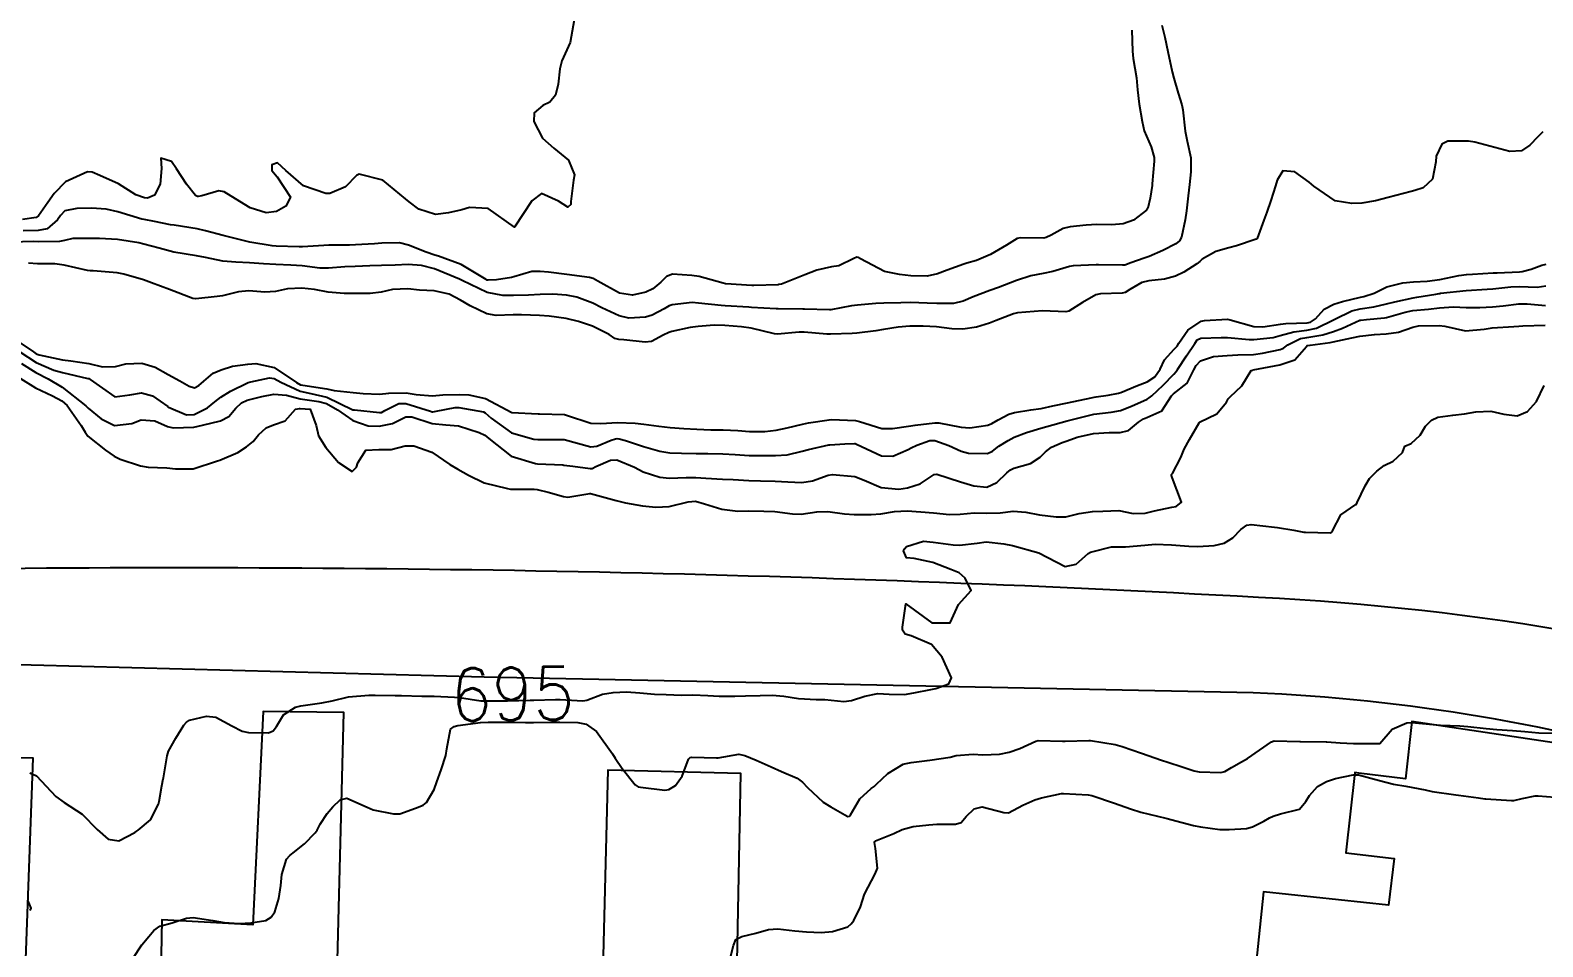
# Model space of a CAD drawing. Header units: metres. Extents: x 286371 to 293043, y 7462578 to 7466404.
# Drawn here: x 292730.1 to 292844.4, y 7462669.9 to 7462739.1 of the extents above; entities that cross this region are included whole.
import ezdxf
from ezdxf.enums import TextEntityAlignment as Align

# ---------------------------------------------------------------- set-up
doc = ezdxf.new("R2010")
doc.units = ezdxf.units.M
doc.header["$MEASUREMENT"] = 0
for name, color, linetype in [('Cotas', 45, 'Continuous'), ('Curvas de Nivel 1m', 11, 'Continuous'), ('Curvas de Nivel 5m', 15, 'Continuous'), ('Edificações', 30, 'Continuous'), ('Vias primárias', 230, 'Continuous')]:
    doc.layers.add(name, color=color, linetype=linetype)
doc.styles.add('Style-STANDARD', font='STANDARD.shx')

msp = doc.modelspace()

# ---------------------------------------------------------------- linework, layer by layer
at = {"layer": 'Curvas de Nivel 1m', "flags": 128}
for points, elevation in [([(292815.66, 7462739.5), (292815.88, 7462738.58), (292816.12, 7462737.5), (292816.44, 7462735.97), (292816.56, 7462735.49), (292816.9, 7462734.36), (292817.17, 7462733.48), (292817.25, 7462733.11), (292817.41, 7462731.48), (292817.57, 7462730.74), (292817.85, 7462729.47), (292817.86, 7462728.42), (292817.74, 7462727.47), (292817.64, 7462726.6), (292817.53, 7462725.47), (292817.43, 7462724.78), (292817.15, 7462723.48), (292817, 7462723.2), (292816.72, 7462722.99), (292815.74, 7462722.47), (292814.7, 7462722.02), (292814.33, 7462721.89), (292813.32, 7462721.54), (292812.85, 7462721.38), (292812.69, 7462721.36), (292810.87, 7462721.4), (292810.69, 7462721.4), (292808.96, 7462721.33), (292808.69, 7462721.27), (292807.43, 7462720.88), (292806.68, 7462720.75), (292805.76, 7462720.57), (292804.67, 7462720.21), (292803.32, 7462719.69), (292802.66, 7462719.45), (292801.4, 7462718.97), (292800.65, 7462718.65), (292799.92, 7462718.48), (292798.65, 7462718.46), (292797.93, 7462718.49), (292796.65, 7462718.55), (292795.92, 7462718.53), (292794.65, 7462718.49), (292794.03, 7462718.46), (292792.65, 7462718.35), (292792.21, 7462718.3), (292790.65, 7462718), (292790.54, 7462717.99), (292788.65, 7462718.04), (292788.52, 7462718.04), (292786.65, 7462718.07), (292786.52, 7462718.07), (292784.65, 7462718.17), (292784.44, 7462718.19), (292782.65, 7462718.29), (292782.34, 7462718.32), (292780.65, 7462718.51), (292780.16, 7462718.54), (292778.65, 7462718.38), (292778.43, 7462718.29), (292778.05, 7462718.07), (292777.13, 7462717.59), (292776.63, 7462717.44), (292775.37, 7462717.37), (292774.64, 7462717.53), (292773.34, 7462718.14), (292772.65, 7462718.5), (292771.43, 7462718.95), (292770.66, 7462719.1), (292769.62, 7462719.17), (292768.66, 7462719.16), (292767.79, 7462719.1), (292766.66, 7462719.07), (292765.85, 7462719.07), (292764.66, 7462719.3), (292762.77, 7462720.21), (292762.67, 7462720.27), (292762.58, 7462720.32), (292760.69, 7462721.1), (292759.7, 7462721.35), (292758.69, 7462721.41), (292757.7, 7462721.38), (292756.69, 7462721.35), (292755.79, 7462721.32), (292754.69, 7462721.27), (292753.9, 7462721.23), (292752.68, 7462721.14), (292752.01, 7462721.15), (292750.69, 7462721.31), (292749.82, 7462721.37), (292748.69, 7462721.43), (292747.75, 7462721.47), (292746.69, 7462721.54), (292745.66, 7462721.6), (292744.69, 7462721.68), (292743.37, 7462721.94), (292742.7, 7462722.08), (292740.99, 7462722.36), (292740.71, 7462722.42), (292739.88, 7462722.66), (292738.72, 7462722.96), (292738.35, 7462723.05), (292736.72, 7462723.31), (292735.37, 7462723.37), (292734.72, 7462723.38), (292733.35, 7462723.39), (292732.72, 7462723.24), (292732.34, 7462723.16), (292730.72, 7462723.14), (292730.38, 7462723.15), (292728.72, 7462723.1)], 692), ([(292771.25, 7462739.91), (292770.95, 7462738.18), (292770.31, 7462736.81), (292770.16, 7462736.2), (292770.04, 7462735.05), (292769.84, 7462734.2), (292769.41, 7462733.67), (292768.87, 7462733.43), (292768.21, 7462732.87), (292768.19, 7462732.22), (292768.84, 7462730.97), (292769.7, 7462730.2), (292770.81, 7462729.3), (292771.27, 7462728.18), (292771.18, 7462727.79), (292770.99, 7462726.18), (292770.98, 7462725.96), (292770.76, 7462725.75), (292770.06, 7462726.19), (292768.77, 7462726.79), (292768.04, 7462726.23), (292766.73, 7462724.25), (292764.75, 7462725.64), (292763.34, 7462725.72), (292762.75, 7462725.56), (292761.75, 7462725.33), (292760.75, 7462725.19), (292759.51, 7462725.6), (292758.76, 7462726.14), (292758.49, 7462726.38), (292756.79, 7462727.8), (292754.99, 7462728.24), (292754.79, 7462728.14), (292753.95, 7462727.28), (292752.77, 7462726.78), (292752.46, 7462726.77), (292750.78, 7462727.37), (292749.44, 7462728.51), (292748.81, 7462729.1), (292748.4, 7462728.94), (292748.4, 7462728.53), (292748.8, 7462728.05), (292749.79, 7462726.51), (292749.46, 7462725.82), (292748.75, 7462725.41), (292747.96, 7462725.33), (292746.76, 7462725.71), (292745.32, 7462726.58), (292744.78, 7462726.91), (292744.39, 7462726.98), (292743.11, 7462726.61), (292742.83, 7462726.55), (292742.77, 7462726.56), (292742.62, 7462726.62), (292741.93, 7462727.48), (292741.19, 7462728.64), (292740.81, 7462729.2), (292740.01, 7462729.46), (292740.06, 7462728.66), (292739.96, 7462727.48), (292739.53, 7462726.66), (292739, 7462726.44), (292738.77, 7462726.45), (292738.11, 7462726.68), (292736.79, 7462727.5), (292735.39, 7462728.13), (292734.8, 7462728.39), (292734.47, 7462728.41), (292732.79, 7462727.66), (292731.94, 7462726.79), (292731.47, 7462726.09), (292730.75, 7462725.1), (292730.58, 7462724.98), (292729.55, 7462724.82)], 694), ([(292813.38, 7462739.13), (292813.43, 7462737.54), (292813.48, 7462736.99), (292813.73, 7462735.53), (292813.83, 7462734.6), (292813.95, 7462733.53), (292814.16, 7462732.23), (292814.32, 7462731.52), (292814.84, 7462730.3), (292815.08, 7462729.51), (292815.09, 7462729.23), (292814.93, 7462727.51), (292814.92, 7462727.38), (292814.77, 7462726.42), (292814.6, 7462725.67), (292814.5, 7462725.52), (292813.51, 7462724.76), (292812.74, 7462724.5), (292811.87, 7462724.42), (292810.74, 7462724.43), (292809.93, 7462724.39), (292808.74, 7462724.27), (292808.2, 7462724.15), (292807.3, 7462723.63), (292806.91, 7462723.45), (292806.73, 7462723.42), (292804.95, 7462723.44), (292804.73, 7462723.39), (292803.91, 7462722.87), (292802.71, 7462722.18), (292801.66, 7462721.72), (292800.92, 7462721.51), (292800.7, 7462721.45), (292799.44, 7462721), (292798.69, 7462720.71), (292797.93, 7462720.53), (292796.69, 7462720.56), (292795.83, 7462720.66), (292794.69, 7462720.89), (292792.88, 7462721.85), (292792.71, 7462721.95), (292792.6, 7462721.96), (292792.38, 7462721.86), (292791.25, 7462721.32), (292790.69, 7462721.23), (292789.59, 7462721), (292788.68, 7462720.64), (292788.18, 7462720.43), (292786.92, 7462719.94), (292786.72, 7462719.9), (292786.67, 7462719.89), (292784.82, 7462719.82), (292784.67, 7462719.83), (292782.71, 7462719.97), (292782.67, 7462719.97), (292782.5, 7462720.01), (292780.68, 7462720.51), (292780.14, 7462720.58), (292778.68, 7462720.68), (292778.23, 7462720.52), (292777.8, 7462720.08), (292777.18, 7462719.57), (292776.66, 7462719.32), (292775.66, 7462719.11), (292774.66, 7462719.26), (292773.02, 7462720.15), (292772.68, 7462720.36), (292772.41, 7462720.43), (292770.68, 7462720.67), (292769.3, 7462720.83), (292768.68, 7462720.9), (292768.04, 7462720.88), (292766.68, 7462720.48), (292766.5, 7462720.43), (292765.36, 7462720.27), (292764.73, 7462720.23), (292764.67, 7462720.24), (292764.58, 7462720.29), (292762.69, 7462721.41), (292760.99, 7462722.05), (292760.7, 7462722.13), (292760.05, 7462722.35), (292758.71, 7462722.89), (292758.04, 7462723.06), (292756.71, 7462723.04), (292756.14, 7462722.98), (292754.71, 7462722.9), (292754.26, 7462722.89), (292752.71, 7462722.87), (292752.33, 7462722.85), (292750.71, 7462722.76), (292750.45, 7462722.75), (292748.71, 7462722.8), (292748.41, 7462722.83), (292746.72, 7462723.11), (292746.02, 7462723.27), (292744.72, 7462723.6), (292743.37, 7462723.97), (292742.74, 7462724.11), (292741, 7462724.38), (292740.74, 7462724.42), (292739.51, 7462724.66), (292738.75, 7462724.81), (292738.57, 7462724.85), (292736.75, 7462725.4), (292735.87, 7462725.61), (292734.76, 7462725.67), (292733.65, 7462725.65), (292732.75, 7462725.46), (292732.42, 7462725.11), (292732.2, 7462724.78), (292731.41, 7462724.12), (292730.73, 7462723.99), (292729.59, 7462723.96)], 693), ([(292844.46, 7462731.45), (292844.08, 7462731.07), (292843.47, 7462730.44), (292842.83, 7462730), (292841.97, 7462729.96), (292840.83, 7462730.26), (292839.31, 7462730.67), (292838.84, 7462730.73), (292837.27, 7462730.74), (292836.83, 7462730.5), (292836.4, 7462729.6), (292836.36, 7462729.18), (292836.12, 7462727.86), (292835.4, 7462727.2), (292834.78, 7462727), (292834.49, 7462726.92), (292832.77, 7462726.48), (292831.81, 7462726.22), (292830.77, 7462726.05), (292830.03, 7462726.02), (292828.77, 7462726.23), (292827.14, 7462727.33), (292826.79, 7462727.64), (292825.72, 7462728.43), (292824.8, 7462728.49), (292824.38, 7462727.78), (292824.25, 7462727.37), (292823.89, 7462726.25), (292823.59, 7462725.38), (292823.37, 7462724.76), (292822.86, 7462723.39), (292822.78, 7462723.33), (292822.72, 7462723.31), (292821.31, 7462722.82), (292820.71, 7462722.67), (292819.73, 7462722.41), (292818.7, 7462721.82), (292818.52, 7462721.64), (292818.31, 7462721.46), (292817.31, 7462720.85), (292816.68, 7462720.54), (292815.85, 7462720.32), (292814.67, 7462720.19), (292814.14, 7462720.05), (292813.23, 7462719.54), (292812.89, 7462719.31), (292812.66, 7462719.26), (292811.02, 7462719.21), (292810.66, 7462719.12), (292809.67, 7462718.56), (292808.64, 7462717.9), (292808.4, 7462717.84), (292806.64, 7462717.91), (292804.74, 7462717.77), (292804.64, 7462717.75), (292804.45, 7462717.68), (292803.14, 7462717.18), (292802.62, 7462716.99), (292801.66, 7462716.68), (292800.62, 7462716.54), (292799.79, 7462716.57), (292798.62, 7462716.71), (292797.62, 7462716.77), (292796.62, 7462716.77), (292795.74, 7462716.68), (292794.62, 7462716.5), (292794.04, 7462716.41), (292792.61, 7462716.24), (292792.26, 7462716.21), (292790.62, 7462716.15), (292790.35, 7462716.15), (292788.62, 7462716.3), (292788.24, 7462716.3), (292786.62, 7462716.16), (292786.39, 7462716.18), (292784.62, 7462716.62), (292783.89, 7462716.72), (292782.63, 7462716.81), (292781.81, 7462716.83), (292780.62, 7462716.74), (292780.01, 7462716.66), (292778.62, 7462716.37), (292778.39, 7462716.29), (292777.98, 7462716.07), (292777.09, 7462715.61), (292776.61, 7462715.56), (292774.99, 7462715.73), (292774.61, 7462715.76), (292774.32, 7462715.84), (292773.88, 7462716.14), (292772.62, 7462716.77), (292771.56, 7462717.11), (292770.63, 7462717.33), (292769.34, 7462717.51), (292768.63, 7462717.57), (292767.26, 7462717.62), (292766.63, 7462717.61), (292765.34, 7462717.57), (292764.64, 7462717.69), (292763.37, 7462718.3), (292762.65, 7462718.73), (292761.8, 7462719.18), (292760.66, 7462719.43), (292759.55, 7462719.47), (292758.66, 7462719.58), (292757.51, 7462719.54), (292756.66, 7462719.34), (292755.83, 7462719.24), (292754.66, 7462719.24), (292753.87, 7462719.23), (292752.66, 7462719.34), (292751.61, 7462719.53), (292750.66, 7462719.64), (292749.58, 7462719.59), (292748.66, 7462719.39), (292747.86, 7462719.33), (292746.66, 7462719.44), (292745.86, 7462719.36), (292744.65, 7462719.05), (292744.25, 7462718.99), (292742.65, 7462718.83), (292742.41, 7462718.86), (292740.66, 7462719.52), (292739.3, 7462720.04), (292738.68, 7462720.26), (292737.21, 7462720.7), (292736.69, 7462720.8), (292734.88, 7462720.94), (292734.69, 7462720.94), (292734.46, 7462720.97), (292732.69, 7462721.38), (292732, 7462721.48), (292730.69, 7462721.47), (292730, 7462721.51)], 691), ([(292728.61, 7462716.01), (292730.38, 7462714.81), (292730.58, 7462714.67), (292730.8, 7462714.59), (292732.58, 7462714.22), (292733.21, 7462714.13), (292734.57, 7462713.93), (292735.6, 7462713.7), (292736.57, 7462713.71), (292737.36, 7462713.91), (292738.57, 7462713.97), (292739.57, 7462713.66), (292740.56, 7462713.11), (292741.43, 7462712.63), (292742.14, 7462712.22), (292742.55, 7462712.09), (292742.88, 7462712.28), (292743.24, 7462712.6), (292743.95, 7462713.2), (292744.57, 7462713.47), (292745.41, 7462713.73), (292746.57, 7462713.89), (292747.19, 7462713.93), (292748.57, 7462713.64), (292750.26, 7462712.5), (292750.55, 7462712.34), (292750.74, 7462712.3), (292752.55, 7462712.02), (292753.1, 7462711.91), (292754.54, 7462711.75), (292755.29, 7462711.68), (292756.54, 7462711.62), (292757.23, 7462711.71), (292758.54, 7462711.73), (292759.3, 7462711.61), (292760.54, 7462711.51), (292761.31, 7462711.57), (292762.54, 7462711.61), (292763.27, 7462711.58), (292764.54, 7462711.3), (292766.52, 7462710.25), (292768.52, 7462710.13), (292768.62, 7462710.13), (292770.52, 7462710.09), (292770.66, 7462710.05), (292772.51, 7462709.43), (292773.25, 7462709.42), (292774.51, 7462709.48), (292775.85, 7462709.44), (292776.51, 7462709.37), (292777.64, 7462709.21), (292778.5, 7462709.1), (292779.54, 7462709.02), (292780.5, 7462708.97), (292781.58, 7462708.94), (292782.5, 7462708.93), (292783.62, 7462708.87), (292784.5, 7462708.81), (292785.64, 7462708.81), (292786.5, 7462708.91), (292787.35, 7462709.09), (292788.51, 7462709.37), (292788.95, 7462709.46), (292790.51, 7462709.69), (292790.69, 7462709.7), (292792.51, 7462709.63), (292792.81, 7462709.55), (292794.5, 7462709.02), (292795.29, 7462709.03), (292796.51, 7462709.2), (292797.01, 7462709.29), (292798.51, 7462709.47), (292798.81, 7462709.45), (292800.5, 7462709.12), (292801.15, 7462709.08), (292802.51, 7462709.29), (292802.8, 7462709.41), (292803.29, 7462709.69), (292804.09, 7462710.12), (292804.52, 7462710.24), (292805.75, 7462710.43), (292806.53, 7462710.55), (292807.43, 7462710.74), (292808.53, 7462710.98), (292810.31, 7462711.35), (292810.54, 7462711.39), (292810.69, 7462711.42), (292811.59, 7462711.56), (292812.39, 7462711.71), (292812.55, 7462711.76), (292813.81, 7462712.27), (292814.56, 7462712.56), (292815.14, 7462712.94), (292815.52, 7462713.5), (292815.86, 7462714.22), (292816.6, 7462715.02), (292816.82, 7462715.26), (292816.94, 7462715.48), (292817.62, 7462716.47), (292818.63, 7462717.13), (292818.89, 7462717.19), (292820.63, 7462717.28), (292820.81, 7462717.25), (292822.62, 7462716.74), (292823.3, 7462716.71), (292824.63, 7462716.9), (292825.04, 7462716.95), (292826.63, 7462717.01), (292826.9, 7462717.06), (292827.28, 7462717.32), (292827.92, 7462718.04), (292828.65, 7462718.43), (292829.31, 7462718.63), (292830.66, 7462718.96), (292830.92, 7462719.01), (292831.7, 7462719.26), (292832.35, 7462719.57), (292832.67, 7462719.72), (292833.87, 7462720.04), (292834.68, 7462720.1), (292835.72, 7462720.16), (292836.68, 7462720.29), (292838.11, 7462720.58), (292838.69, 7462720.67), (292839.13, 7462720.7), (292840.69, 7462720.79), (292841, 7462720.8), (292842.69, 7462720.86), (292842.89, 7462720.88), (292843.57, 7462721.07), (292844.38, 7462721.37), (292844.7, 7462721.44)], 691), ([(292729.35, 7462714.82), (292730.57, 7462714.02), (292731.92, 7462713.43), (292732.56, 7462713.25), (292734.49, 7462712.81), (292734.55, 7462712.8), (292734.65, 7462712.74), (292736.53, 7462711.42), (292737.67, 7462711.57), (292738.54, 7462711.73), (292739.36, 7462711.49), (292740.52, 7462710.68), (292740.54, 7462710.67), (292740.57, 7462710.65), (292741.95, 7462710.06), (292742.52, 7462710.09), (292743.53, 7462710.6), (292744.08, 7462711.05), (292744.54, 7462711.4), (292745.26, 7462711.85), (292746.55, 7462712.49), (292746.6, 7462712.5), (292746.8, 7462712.55), (292748.22, 7462712.86), (292748.56, 7462712.81), (292749.08, 7462712.52), (292750.54, 7462711.84), (292751.35, 7462711.67), (292752.54, 7462711.4), (292754.51, 7462710.45), (292754.52, 7462710.45), (292754.63, 7462710.43), (292756.52, 7462710.23), (292756.67, 7462710.25), (292756.92, 7462710.4), (292757.99, 7462710.93), (292758.53, 7462710.93), (292760.39, 7462710.35), (292760.52, 7462710.3), (292760.57, 7462710.3), (292760.8, 7462710.34), (292762.24, 7462710.61), (292762.53, 7462710.61), (292764.38, 7462710.29), (292764.52, 7462710.22), (292764.98, 7462709.81), (292766.5, 7462708.71), (292768.2, 7462708.23), (292768.49, 7462708.21), (292768.51, 7462708.2), (292770.49, 7462708.19), (292772.49, 7462707.64), (292772.95, 7462707.69), (292774.04, 7462708.14), (292774.37, 7462708.26), (292774.5, 7462708.28), (292774.63, 7462708.26), (292775.11, 7462708.13), (292776.49, 7462707.66), (292777.72, 7462707.33), (292778.47, 7462707.2), (292779.36, 7462707.16), (292780.47, 7462707.15), (292781.35, 7462707.14), (292782.47, 7462707.11), (292783.4, 7462707.06), (292784.47, 7462707), (292785.44, 7462706.99), (292786.47, 7462706.99), (292787.35, 7462707.05), (292788.48, 7462707.32), (292788.94, 7462707.45), (292790.48, 7462707.79), (292790.56, 7462707.8), (292791.7, 7462707.87), (292792.43, 7462707.91), (292792.48, 7462707.9), (292792.58, 7462707.85), (292794.47, 7462706.97), (292795.33, 7462706.95), (292796.48, 7462707.44), (292796.71, 7462707.56), (292797.15, 7462707.78), (292798.13, 7462708.13), (292798.49, 7462708.13), (292799.57, 7462707.75), (292800.48, 7462707.33), (292801.04, 7462707.16), (292802.48, 7462707.15), (292802.85, 7462707.33), (292803.34, 7462707.69), (292804.04, 7462708.13), (292804.49, 7462708.38), (292805.42, 7462708.74), (292806.51, 7462709.06), (292806.96, 7462709.18), (292808.51, 7462709.61), (292810.52, 7462710.11), (292811.82, 7462710.26), (292812.53, 7462710.38), (292813.36, 7462710.71), (292814.54, 7462711.25), (292814.71, 7462711.35), (292814.89, 7462711.51), (292815.76, 7462712.3), (292816.57, 7462713.14), (292816.73, 7462713.33), (292816.83, 7462713.48), (292817.53, 7462714.53), (292818.14, 7462715.46), (292818.34, 7462715.72), (292818.61, 7462715.85), (292820.14, 7462715.9), (292820.61, 7462715.9), (292822.26, 7462715.75), (292822.61, 7462715.75), (292824.07, 7462715.91), (292824.61, 7462716.06), (292825.63, 7462716.34), (292826.62, 7462716.46), (292827.34, 7462716.6), (292828.63, 7462717.25), (292828.67, 7462717.27), (292828.74, 7462717.3), (292830.01, 7462717.91), (292830.65, 7462718.08), (292831.68, 7462718.23), (292832.65, 7462718.45), (292833.28, 7462718.61), (292834.66, 7462718.91), (292834.92, 7462718.95), (292836.37, 7462719.19), (292836.62, 7462719.23), (292836.66, 7462719.24), (292836.73, 7462719.25), (292838.67, 7462719.46), (292840.24, 7462719.55), (292840.67, 7462719.58), (292842.04, 7462719.73), (292842.67, 7462719.75), (292844.03, 7462719.71), (292844.68, 7462719.8)], 692), ([(292729.47, 7462713.93), (292730.56, 7462713.27), (292731.48, 7462712.79), (292732.54, 7462712.16), (292734.32, 7462710.75), (292734.52, 7462710.57), (292735.48, 7462709.76), (292736.5, 7462709.25), (292737.8, 7462709.4), (292738.51, 7462709.69), (292739.56, 7462709.62), (292740.5, 7462709.19), (292740.93, 7462709.07), (292742.5, 7462709.13), (292743.16, 7462709.27), (292744.51, 7462709.62), (292745.15, 7462709.94), (292745.68, 7462710.57), (292746.11, 7462710.98), (292746.53, 7462711.17), (292747.63, 7462711.44), (292748.54, 7462711.63), (292749.5, 7462711.55), (292750.54, 7462711.28), (292751.95, 7462711.06), (292752.53, 7462710.93), (292753.36, 7462710.45), (292754.51, 7462709.63), (292755.68, 7462709.24), (292756.51, 7462709.2), (292757.5, 7462709.4), (292758.52, 7462709.9), (292758.98, 7462709.9), (292760.51, 7462709.42), (292761.54, 7462709.3), (292762.51, 7462709.24), (292764.05, 7462708.74), (292764.5, 7462708.52), (292764.79, 7462708.28), (292766.47, 7462706.93), (292768.31, 7462706.38), (292768.47, 7462706.37), (292770.39, 7462706.28), (292770.47, 7462706.27), (292771.15, 7462706.18), (292772.46, 7462706.01), (292772.6, 7462706.02), (292772.88, 7462706.16), (292773.98, 7462706.64), (292774.47, 7462706.67), (292775.79, 7462706.11), (292776.45, 7462705.76), (292777.72, 7462705.35), (292778.44, 7462705.27), (292779.71, 7462705.32), (292780.44, 7462705.33), (292781.19, 7462705.28), (292782.44, 7462705.2), (292783.26, 7462705.17), (292784.44, 7462705.11), (292785.32, 7462705.08), (292786.44, 7462705.05), (292787.38, 7462704.99), (292788.44, 7462704.96), (292789.26, 7462705.08), (292790.45, 7462705.5), (292790.77, 7462705.56), (292792.45, 7462705.41), (292793.17, 7462705.12), (292794.44, 7462704.57), (292795.78, 7462704.45), (292796.44, 7462704.54), (292797.38, 7462704.84), (292798.45, 7462705.55), (292798.64, 7462705.58), (292800.44, 7462704.99), (292801.46, 7462704.7), (292802.44, 7462704.61), (292803.19, 7462704.94), (292803.95, 7462705.68), (292804.21, 7462705.92), (292804.46, 7462706.04), (292805.73, 7462706.39), (292806.47, 7462706.86), (292806.86, 7462707.26), (292807.32, 7462707.63), (292808.13, 7462707.98), (292808.49, 7462708.1), (292809.26, 7462708.37), (292810.5, 7462708.65), (292811.67, 7462708.73), (292812.5, 7462708.74), (292813.15, 7462708.89), (292813.9, 7462709.52), (292814.28, 7462709.76), (292814.52, 7462709.85), (292815.65, 7462710.37), (292816.4, 7462711.49), (292816.46, 7462711.57), (292816.55, 7462711.64), (292817.57, 7462712.46), (292818.07, 7462713.46), (292818.24, 7462713.8), (292818.58, 7462714.14), (292819.57, 7462714.46), (292820.59, 7462714.55), (292821.41, 7462714.59), (292822.59, 7462714.63), (292823.26, 7462714.72), (292824.6, 7462715.01), (292824.85, 7462715.11), (292825.19, 7462715.36), (292826.14, 7462715.82), (292826.61, 7462715.9), (292827.83, 7462716.1), (292828.62, 7462716.35), (292829.31, 7462716.61), (292830.63, 7462717.21), (292830.69, 7462717.22), (292831.13, 7462717.27), (292832.49, 7462717.39), (292832.64, 7462717.42), (292834.04, 7462717.83), (292834.64, 7462717.94), (292835.8, 7462718.04), (292836.65, 7462718.14), (292837.7, 7462718.22), (292838.65, 7462718.18), (292839.7, 7462718.18), (292840.65, 7462718.23), (292841.46, 7462718.29), (292842.65, 7462718.44), (292843.28, 7462718.45), (292844.65, 7462718.33)], 693), ([(292729.39, 7462712.82), (292730.54, 7462712.1), (292731.81, 7462711.51), (292732.53, 7462711.12), (292732.92, 7462710.77), (292733.99, 7462709.26), (292734.28, 7462708.75), (292734.49, 7462708.44), (292735.81, 7462707.39), (292736.47, 7462706.95), (292736.93, 7462706.71), (292738.46, 7462706.2), (292739.04, 7462706.1), (292740.46, 7462706.06), (292741.11, 7462705.99), (292742.45, 7462705.99), (292744.29, 7462706.59), (292744.47, 7462706.65), (292745.82, 7462707.22), (292746.48, 7462707.64), (292746.99, 7462708.04), (292747.38, 7462708.54), (292747.97, 7462709.07), (292748.51, 7462709.32), (292749.41, 7462709.62), (292750.17, 7462710.5), (292750.47, 7462710.55), (292750.52, 7462710.55), (292751.29, 7462710.48), (292751.73, 7462709.25), (292751.92, 7462708.47), (292752.48, 7462707.6), (292753.43, 7462706.45), (292754.45, 7462705.79), (292754.78, 7462706.1), (292754.9, 7462706.43), (292755.5, 7462707.4), (292756.48, 7462707.44), (292757.42, 7462707.45), (292758.48, 7462707.71), (292759.13, 7462707.72), (292760.48, 7462707.24), (292761.85, 7462706.32), (292762.46, 7462705.95), (292763.25, 7462705.51), (292764.44, 7462704.93), (292766.21, 7462704.49), (292766.44, 7462704.46), (292768.23, 7462704.44), (292768.44, 7462704.42), (292769.27, 7462704.21), (292770.43, 7462703.89), (292770.76, 7462703.85), (292772.42, 7462704.12), (292772.47, 7462704.12), (292774.42, 7462703.58), (292775.13, 7462703.41), (292776.41, 7462703.18), (292777.42, 7462703.08), (292778.41, 7462703.15), (292779.85, 7462703.48), (292780.42, 7462703.53), (292781.09, 7462703.34), (292782.41, 7462702.93), (292783.6, 7462702.79), (292784.41, 7462702.8), (292785.57, 7462702.79), (292786.41, 7462702.75), (292787.74, 7462702.59), (292788.4, 7462702.57), (292789.57, 7462702.73), (292790.41, 7462702.76), (292791.68, 7462702.59), (292792.4, 7462702.54), (292793.7, 7462702.54), (292794.41, 7462702.58), (292795.46, 7462702.75), (292796.41, 7462702.81), (292797.45, 7462702.74), (292798.41, 7462702.67), (292799.61, 7462702.54), (292800.41, 7462702.55), (292801.47, 7462702.66), (292802.41, 7462702.63), (292803.44, 7462702.66), (292804.41, 7462702.79), (292805.37, 7462702.7), (292806.41, 7462702.5), (292807.67, 7462702.36), (292808.41, 7462702.37), (292809.41, 7462702.6), (292810.41, 7462702.75), (292811.2, 7462702.78), (292812.41, 7462702.83), (292813.48, 7462702.6), (292814.41, 7462702.63), (292815.1, 7462702.81), (292816.42, 7462703.08), (292816.75, 7462703.15), (292817.14, 7462703.47), (292816.45, 7462705.33), (292816.38, 7462705.49), (292816.39, 7462705.55), (292816.46, 7462705.63), (292817.1, 7462706.85), (292817.34, 7462707.47), (292817.76, 7462708.2), (292818.48, 7462709.45), (292818.49, 7462709.48), (292818.51, 7462709.51), (292819.82, 7462710.14), (292820.54, 7462711.02), (292820.68, 7462711.28), (292820.83, 7462711.42), (292821.7, 7462712.26), (292822.4, 7462713.4), (292822.53, 7462713.44), (292822.57, 7462713.45), (292824.18, 7462713.77), (292824.58, 7462713.83), (292825.71, 7462714.22), (292826.6, 7462715.23), (292826.65, 7462715.29), (292826.86, 7462715.33), (292828.38, 7462715.53), (292828.61, 7462715.57), (292830.02, 7462715.87), (292830.61, 7462716), (292831.73, 7462716.14), (292832.62, 7462716.19), (292833.54, 7462716.31), (292834.63, 7462716.68), (292835.05, 7462716.79), (292836.63, 7462716.82), (292837.05, 7462716.75), (292838.62, 7462716.42), (292840.03, 7462716.54), (292840.63, 7462716.63), (292842.26, 7462716.73), (292842.63, 7462716.75), (292842.93, 7462716.78), (292844.63, 7462716.83)], 694), ([(292737.89, 7462669), (292738.56, 7462670.02), (292739.09, 7462670.67), (292739.47, 7462671.11), (292739.93, 7462671.43), (292740.87, 7462671.7), (292741.94, 7462672.04), (292742.45, 7462672.1), (292743.93, 7462671.88), (292744.8, 7462671.71), (292745.93, 7462671.64), (292746.8, 7462671.69), (292747.93, 7462671.88), (292748.33, 7462672.13), (292748.61, 7462672.52), (292748.93, 7462673.54), (292749.08, 7462674.52), (292749.15, 7462675.35), (292749.49, 7462676.51), (292749.74, 7462676.78), (292750.01, 7462676.99), (292750.86, 7462677.66), (292751.67, 7462678.48), (292751.82, 7462678.7), (292752.04, 7462679.14), (292752.57, 7462679.96), (292753, 7462680.46), (292753.56, 7462680.97), (292754.07, 7462681.12), (292755.59, 7462680.42), (292756.06, 7462680.23), (292757.59, 7462679.92), (292758.06, 7462679.93), (292759.24, 7462680.36), (292759.82, 7462680.59), (292760.07, 7462680.78), (292760.67, 7462681.75), (292760.87, 7462682.33), (292761.19, 7462683.25), (292761.53, 7462684.32), (292761.62, 7462684.84), (292761.9, 7462686.32), (292762.16, 7462686.53), (292762.45, 7462686.6), (292764.16, 7462686.82), (292764.74, 7462686.85), (292766.16, 7462686.84), (292767.57, 7462686.83), (292768.16, 7462686.83), (292769.53, 7462686.84), (292770.16, 7462686.84), (292771.51, 7462686.83), (292772.16, 7462686.69), (292772.94, 7462686.15), (292774.13, 7462684.46), (292774.35, 7462684.13), (292774.88, 7462683.35), (292775.84, 7462682.11), (292776.09, 7462681.97), (292776.26, 7462681.93), (292778.09, 7462681.72), (292778.4, 7462681.76), (292778.9, 7462682.06), (292779.4, 7462682.76), (292779.89, 7462684.05), (292780, 7462684.17), (292780.13, 7462684.2), (292782, 7462684.15), (292782.13, 7462684.16), (292783.68, 7462684.44), (292784.13, 7462684.34), (292785, 7462683.97), (292786.12, 7462683.47), (292786.92, 7462683.13), (292788.1, 7462682.62), (292788.51, 7462682.32), (292788.88, 7462681.91), (292790.07, 7462680.8), (292790.64, 7462680.46), (292791.71, 7462679.86), (292791.92, 7462679.73), (292792.05, 7462679.74), (292792.13, 7462679.85), (292792.84, 7462681.07), (292793.68, 7462681.83), (292793.92, 7462682), (292794.09, 7462682.17), (292794.95, 7462682.97), (292796.11, 7462683.68), (292796.2, 7462683.71), (292796.71, 7462683.79), (292797.93, 7462683.96), (292798.12, 7462683.97), (292799.65, 7462684.21), (292800.12, 7462684.33), (292801.4, 7462684.44), (292802.12, 7462684.37), (292803.39, 7462684.42), (292804.13, 7462684.59), (292804.93, 7462684.86), (292806.14, 7462685.42), (292806.32, 7462685.46), (292808.14, 7462685.41), (292808.35, 7462685.41), (292810.14, 7462685.47), (292810.26, 7462685.46), (292812.14, 7462685.16), (292812.66, 7462685.02), (292814.13, 7462684.5), (292815.63, 7462683.99), (292816.12, 7462683.83), (292817.19, 7462683.48), (292818.11, 7462683.17), (292818.47, 7462683.1), (292820.11, 7462683.04), (292820.42, 7462683.12), (292820.93, 7462683.42), (292821.68, 7462683.86), (292822.12, 7462684.1), (292823.94, 7462685.37), (292824.15, 7462685.44), (292826.09, 7462685.39), (292826.14, 7462685.39), (292828.08, 7462685.37), (292828.14, 7462685.37), (292829.14, 7462685.29), (292830.14, 7462685.23), (292830.19, 7462685.23), (292832.14, 7462685.24), (292833.07, 7462686.33), (292834.17, 7462686.81), (292834.55, 7462686.83), (292836.17, 7462686.66), (292836.73, 7462686.61), (292838.17, 7462686.56), (292838.79, 7462686.52), (292840.16, 7462686.38), (292840.97, 7462686.3), (292842.16, 7462686.22), (292843.1, 7462686.14), (292844.16, 7462686.05), (292845.17, 7462686.03)], 696), ([(292783, 7462668.89), (292783.28, 7462669.99), (292783.46, 7462670.44), (292783.91, 7462670.67), (292784.97, 7462670.92), (292785.92, 7462671.19), (292786.64, 7462671.23), (292787.92, 7462671.09), (292788.81, 7462671.02), (292789.92, 7462670.97), (292790.77, 7462671.03), (292791.93, 7462671.39), (292792.18, 7462671.61), (292792.37, 7462671.86), (292792.89, 7462672.91), (292793.19, 7462673.85), (292793.99, 7462675.4), (292794.17, 7462675.82), (292794.02, 7462677.3), (292793.94, 7462677.75), (292793.96, 7462677.83), (292794.02, 7462677.89), (292795.4, 7462678.44), (292796.04, 7462678.74), (292796.86, 7462678.96), (292798.04, 7462679.09), (292798.66, 7462679.14), (292800.05, 7462679.14), (292800.5, 7462679.28), (292800.87, 7462679.72), (292801.48, 7462680.3), (292802.07, 7462680.46), (292803.72, 7462680.02), (292804.06, 7462680.01), (292805.14, 7462680.59), (292806.07, 7462680.99), (292806.57, 7462681.14), (292808.08, 7462681.45), (292808.23, 7462681.46), (292810.08, 7462681.36), (292810.36, 7462681.3), (292812.07, 7462680.72), (292813.29, 7462680.31), (292814.06, 7462680.06), (292815.96, 7462679.59), (292816.06, 7462679.57), (292816.34, 7462679.49), (292818.05, 7462679.04), (292818.57, 7462678.94), (292820.04, 7462678.75), (292820.74, 7462678.73), (292822.05, 7462678.82), (292822.5, 7462678.94), (292823.37, 7462679.38), (292823.8, 7462679.63), (292824.06, 7462679.76), (292824.62, 7462679.92), (292826.07, 7462680.28), (292826.55, 7462680.85), (292826.81, 7462681.32), (292827.42, 7462681.99), (292828.1, 7462682.37), (292828.79, 7462682.6), (292830.11, 7462682.88), (292830.52, 7462682.86), (292832.1, 7462682.43), (292833.16, 7462682.17), (292834.1, 7462682.01), (292835.55, 7462681.74), (292836.09, 7462681.62), (292837.87, 7462681.37), (292838.09, 7462681.34), (292839.58, 7462681.13), (292840.08, 7462681.07), (292840.15, 7462681.06), (292842.08, 7462680.92), (292842.25, 7462680.93), (292842.88, 7462681.08), (292843.87, 7462681.28), (292844.09, 7462681.28), (292845.99, 7462681.13)], 697)]:
    msp.add_lwpolyline(points, dxfattribs=dict(at, elevation=elevation))
at = {"layer": 'Curvas de Nivel 5m', "elevation": 695, "flags": 128}
for points in [[(292730.11, 7462683.02), (292730.6, 7462682.8), (292732.07, 7462681.23), (292732.69, 7462680.77), (292734.05, 7462679.89), (292735.18, 7462678.73), (292736.02, 7462678.01), (292736.83, 7462677.89), (292738.03, 7462678.51), (292738.13, 7462678.58), (292738.28, 7462678.68), (292739.23, 7462679.48), (292739.82, 7462680.66), (292739.87, 7462680.86), (292740.08, 7462682.03), (292740.17, 7462682.57), (292740.19, 7462682.65), (292740.47, 7462684.3), (292740.59, 7462684.65), (292741.13, 7462685.65), (292741.74, 7462686.63), (292741.93, 7462686.86), (292742.16, 7462687), (292743.46, 7462687.31), (292744.16, 7462687.22), (292745.36, 7462686.58), (292746.15, 7462686.17), (292746.62, 7462686.08), (292748.15, 7462686.04), (292748.49, 7462686.19), (292748.75, 7462686.53), (292749.28, 7462687.4), (292750.18, 7462687.97), (292750.59, 7462688.09), (292752.18, 7462688.3), (292752.96, 7462688.46), (292754.19, 7462688.76), (292755.71, 7462688.9), (292756.19, 7462688.89), (292757.7, 7462688.87), (292758.19, 7462688.86), (292759.74, 7462688.8), (292760.19, 7462688.8), (292760.65, 7462688.8), (292762.19, 7462688.73), (292762.58, 7462688.7), (292764.19, 7462688.47), (292764.36, 7462688.46), (292766.19, 7462688.46), (292767.91, 7462688.51), (292768.19, 7462688.51), (292769.84, 7462688.55), (292770.19, 7462688.55), (292771.9, 7462688.45), (292772.19, 7462688.5), (292773.38, 7462688.97), (292774.2, 7462689.1), (292775.19, 7462689.13), (292776.2, 7462689.06), (292777.31, 7462688.97), (292778.2, 7462688.93), (292779.35, 7462688.9), (292780.2, 7462688.91), (292781.35, 7462688.87), (292782.2, 7462688.81), (292783.39, 7462688.8), (292784.2, 7462688.84), (292785.3, 7462688.87), (292786.2, 7462688.88), (292787.08, 7462688.82), (292788.19, 7462688.63), (292789.52, 7462688.57), (292790.19, 7462688.55), (292791.63, 7462688.42), (292792.19, 7462688.48), (292793.22, 7462688.82), (292794.2, 7462689.01), (292795.05, 7462688.96), (292796.2, 7462688.95), (292796.92, 7462689.07), (292798.21, 7462689.32), (292798.58, 7462689.39), (292799.56, 7462689.74), (292799.77, 7462690.19), (292799.05, 7462691.75), (292798.26, 7462692.72), (292796.7, 7462693.36), (292796.27, 7462693.5), (292796.05, 7462693.8), (292796.06, 7462694.02), (292796.3, 7462695.79), (292798.28, 7462694.36), (292799.67, 7462694.36), (292800.3, 7462695.73), (292801.25, 7462696.79), (292800.8, 7462697.73), (292800.34, 7462698.12), (292799.7, 7462698.39), (292798.35, 7462698.9), (292796.94, 7462699.2), (292796.36, 7462699.27), (292796.14, 7462699.8), (292796.21, 7462699.95), (292796.37, 7462700.11), (292797.64, 7462700.51), (292798.37, 7462700.44), (292799.88, 7462700.24), (292800.37, 7462700.22), (292801.7, 7462700.38), (292802.38, 7462700.46), (292803.72, 7462700.33), (292804.37, 7462700.19), (292806.36, 7462699.64), (292808.35, 7462698.61), (292809.17, 7462698.78), (292810.1, 7462699.59), (292810.27, 7462699.68), (292810.37, 7462699.72), (292811.85, 7462700.09), (292812.37, 7462700.09), (292812.91, 7462700.08), (292814.37, 7462700.21), (292815.15, 7462700.29), (292816.38, 7462700.25), (292817.69, 7462700.14), (292818.37, 7462700.13), (292819.61, 7462700.2), (292820.38, 7462700.37), (292821.03, 7462700.77), (292821.62, 7462701.41), (292822.07, 7462701.73), (292822.4, 7462701.78), (292824.18, 7462701.58), (292824.4, 7462701.56), (292825.64, 7462701.35), (292826.39, 7462701.21), (292826.52, 7462701.2), (292828.38, 7462701.14), (292828.49, 7462701.19), (292828.55, 7462701.3), (292829.19, 7462702.51), (292830.31, 7462703.28), (292830.38, 7462703.32), (292830.43, 7462703.44), (292831.02, 7462704.69), (292831.35, 7462705.26), (292831.9, 7462705.82), (292832.47, 7462706.23), (292833.14, 7462706.57), (292833.84, 7462707.22), (292834.02, 7462707.69), (292834.49, 7462707.89), (292835.18, 7462708.53), (292835.59, 7462709.2), (292836.05, 7462709.66), (292836.52, 7462709.88), (292837.66, 7462710.03), (292838.53, 7462710.14), (292839.38, 7462710.29), (292840.53, 7462710.33), (292841.51, 7462710.12), (292842.52, 7462710), (292843.3, 7462710.31), (292843.98, 7462711.07), (292844.56, 7462712.27)], [(292730.12, 7462672.62), (292730.2, 7462672.8), (292729.95, 7462673.4)]]:
    msp.add_lwpolyline(points, dxfattribs=at)
at = {"layer": 'Edificações'}
for points in [[(292753.3, 7462666.91), (292753.83, 7462687.58), (292747.73, 7462687.65), (292746.95, 7462671.55), (292740.07, 7462671.93), (292740.01, 7462667.92)], [(292847.83, 7462684.91), (292834.56, 7462686.91), (292834.07, 7462682.58), (292830.55, 7462683), (292830.24, 7462683.04), (292829.56, 7462676.98), (292833.22, 7462676.54), (292832.8, 7462673.03), (292823.35, 7462674.04), (292821.45, 7462655.82)], [(292729.76, 7462668.25), (292730.34, 7462684.14), (292721.54, 7462684.27)], [(292783.47, 7462663.61), (292783.84, 7462682.97), (292773.79, 7462683.22), (292773.35, 7462666.18)]]:
    msp.add_lwpolyline(points, dxfattribs=at)
at = {"layer": 'Vias primárias'}
msp.add_lwpolyline([(292898.41, 7462679.05), (292872.89, 7462687.23, 0.063568), (292824.56, 7462696.18, 0.017395), (292721.71, 7462698.37), (292615.36, 7462702.58, 0.032702), (292530.87, 7462700.39, -0.008555), (292465.28, 7462695.52)], format="xyb", dxfattribs=at)
at = {"layer": 'Vias primárias', "elevation": 705.21}
msp.add_lwpolyline([(292788.23, 7462620.19, 0.00143), (292824.1, 7462618.25, 0.082494), (292838.39, 7462619.87), (292867.29, 7462640.83), (292894.84, 7462661.36, 0.282574), (292897.83, 7462668.84, 0.257485), (292896.02, 7462671.09, 0.024827), (292891.9, 7462672.56), (292856.7, 7462683.27, 0.063645), (292822.55, 7462689.07), (292764.44, 7462690.25), (292718.76, 7462691.46), (292633.69, 7462694.31), (292623.96, 7462694.51), (292618.91, 7462694.64, 0.543862), (292610.5, 7462682.37), (292622.27, 7462661.67)], format="xyb", dxfattribs=at)

# ---------------------------------------------------------------- texts
at = {"layer": 'Cotas', "style": 'Style-STANDARD'}
msp.add_text('695', height=4, rotation=0.9616, dxfattribs=at).set_placement((292766.58, 7462688.98, 695), align=Align.MIDDLE_CENTER)

doc.saveas('drawing.dxf')
